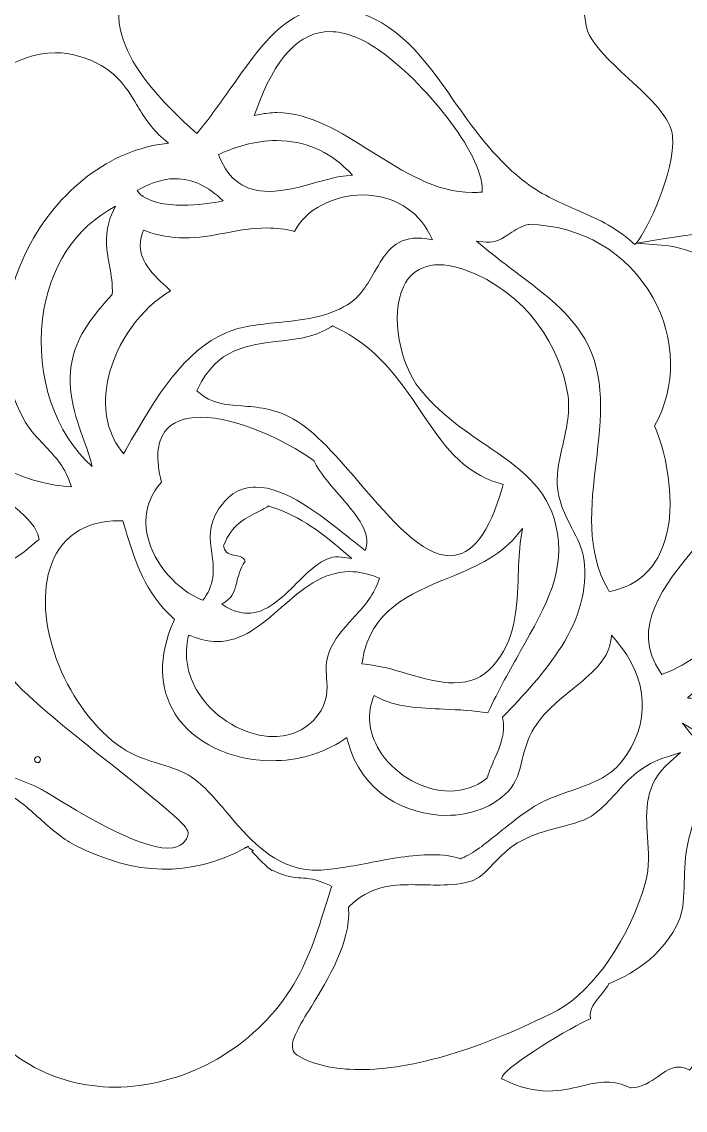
# Model space of a CAD drawing. Header units: millimetres. Extents: x -187 to 113, y -78 to 72.
# Drawn here: x 54.68 to 59.27, y -44.6 to -37.07 of the extents above; entities that cross this region are included whole.
import ezdxf

# ---------------------------------------------------------------- set-up
doc = ezdxf.new("R2010")
doc.units = ezdxf.units.MM
doc.header["$MEASUREMENT"] = 0
doc.layers.add('layer 1', color=7, linetype='Continuous')

msp = doc.modelspace()

# ---------------------------------------------------------------- linework, layer by layer
at = {"layer": 'layer 1', "color": 1, "lineweight": 35}
msp.add_open_spline([(38.43276, 72.15664), (38.43276, 72.15664), (-111.56738, 72.15664), (-111.56738, 72.15664), (-111.56738, 72.15664), (-152.98848, 72.15664), (-186.56732, 38.5779), (-186.56732, -2.84336), (-186.56732, -2.84336), (-186.56732, -44.26448), (-152.98848, -77.84336), (-111.56738, -77.84336), (-111.56738, -77.84336), (-111.56738, -77.84336), (38.43276, -77.84336), (38.43276, -77.84336), (38.43276, -77.84336), (79.85412, -77.84336), (113.43268, -44.26448), (113.43268, -2.84336), (113.43268, -2.84336), (113.43268, 38.5779), (79.85412, 72.15664), (38.43276, 72.15664)], degree=3, knots=[0, 0, 0, 0, 0.1428571, 0.1428571, 0.1428571, 0.1428572, 0.2857143, 0.2857143, 0.2857143, 0.2857143, 0.4285714, 0.4285714, 0.4285714, 0.4285714, 0.5714286, 0.5714286, 0.5714286, 0.5714286, 0.7142857, 0.7142857, 0.7142857, 0.7142857, 1, 1, 1, 1], dxfattribs=at)
msp.add_open_spline([(108.00016, -6.36056), (106.30444, -39.14576), (79.55264, -66.10136), (44.35608, -72.566)], degree=3, dxfattribs=at)
at = {"layer": 'layer 1', "color": 1, "lineweight": 9}
for points, knots in [([(58.91702, -38.61126), (58.91702, -38.61126), (58.90184, -38.59762), (58.90184, -38.59762), (58.90184, -38.59762), (58.77664, -38.48496), (58.647, -38.42862), (58.50972, -38.36894), (58.50972, -38.36894), (58.38742, -38.3158), (58.26094, -38.26082), (58.13852, -38.16278), (58.13852, -38.16278), (57.93556, -38.0001), (57.79548, -37.80068), (57.66006, -37.60784), (57.66006, -37.60784), (57.4647, -37.32964), (57.2802, -37.0669), (56.93792, -36.9861), (56.93792, -36.9861), (56.89464, -36.9759), (56.85216, -36.97068), (56.81164, -36.97058), (56.81164, -36.97058), (56.51654, -36.9699), (56.32386, -37.244), (56.11986, -37.53418), (56.11986, -37.53418), (56.05128, -37.6317), (55.9804, -37.73256), (55.90316, -37.82718), (55.90316, -37.82718), (55.90316, -37.82718), (55.88952, -37.84382), (55.88952, -37.84382), (55.88952, -37.84382), (55.88952, -37.84382), (55.87362, -37.82938), (55.87362, -37.82938), (55.87362, -37.82938), (55.49154, -37.48234), (55.1469, -37.0714), (55.48846, -36.655), (55.48846, -36.655), (55.53796, -36.59466), (55.62024, -36.5684), (55.70742, -36.54058), (55.70742, -36.54058), (55.7976, -36.51174), (55.8909, -36.48198), (55.94408, -36.4122), (55.94408, -36.4122), (55.98066, -36.36412), (55.99828, -36.29564), (56.01526, -36.22944), (56.01526, -36.22944), (56.0343, -36.15512), (56.05402, -36.07832), (56.10096, -36.02324), (56.10096, -36.02324), (56.19934, -35.90746), (56.36484, -35.83862), (56.5436, -35.83904), (56.5436, -35.83904), (56.69948, -35.83938), (56.84326, -35.89092), (56.94928, -35.9842), (56.94928, -35.9842), (57.06702, -35.99106), (57.16838, -35.9681), (57.26612, -35.94594), (57.26612, -35.94594), (57.34918, -35.92708), (57.42768, -35.90924), (57.51288, -35.90944), (57.51288, -35.90944), (57.55964, -35.90954), (57.60398, -35.91512), (57.64842, -35.92648), (57.64842, -35.92648), (58.18528, -36.06328), (58.48144, -36.43508), (58.58044, -37.09656), (58.58044, -37.09656), (58.59708, -37.20712), (58.73792, -37.33744), (58.87418, -37.46348), (58.87418, -37.46348), (59.02596, -37.60388), (59.16932, -37.73648), (59.17814, -37.86258), (59.17814, -37.86258), (59.19556, -38.1107), (58.99762, -38.52128), (58.93062, -38.59606), (58.93062, -38.59606), (58.93062, -38.59606), (58.91702, -38.61126), (58.91702, -38.61126)], [0, 0, 0, 0, 0.0384615, 0.0384615, 0.0384615, 0.0384615, 0.0769231, 0.0769231, 0.0769231, 0.0769231, 0.1153846, 0.1153846, 0.1153846, 0.1153846, 0.1538462, 0.1538462, 0.1538462, 0.1538462, 0.1923077, 0.1923077, 0.1923077, 0.1923077, 0.2307692, 0.2307692, 0.2307692, 0.2307692, 0.2692308, 0.2692308, 0.2692308, 0.2692308, 0.3076923, 0.3076923, 0.3076923, 0.3076923, 0.3461538, 0.3461538, 0.3461538, 0.3461539, 0.3846154, 0.3846154, 0.3846154, 0.3846154, 0.4230769, 0.4230769, 0.4230769, 0.4230769, 0.4615385, 0.4615385, 0.4615385, 0.4615385, 0.5, 0.5, 0.5, 0.5, 0.5384615, 0.5384615, 0.5384615, 0.5384615, 0.5769231, 0.5769231, 0.5769231, 0.5769231, 0.6153846, 0.6153846, 0.6153846, 0.6153846, 0.6538462, 0.6538462, 0.6538462, 0.6538462, 0.6923077, 0.6923077, 0.6923077, 0.6923077, 0.7307692, 0.7307692, 0.7307692, 0.7307692, 0.7692308, 0.7692308, 0.7692308, 0.7692308, 0.8076923, 0.8076923, 0.8076923, 0.8076923, 0.8461538, 0.8461538, 0.8461538, 0.8461539, 0.8846154, 0.8846154, 0.8846154, 0.8846154, 0.9230769, 0.9230769, 0.9230769, 0.9230769, 1, 1, 1, 1]), ([(56.81258, -37.13858), (56.91156, -37.13882), (57.02128, -37.17972), (57.13872, -37.26012), (57.13872, -37.26012), (57.45798, -37.47862), (57.8624, -37.9784), (57.86182, -38.22856), (57.86182, -38.22856), (57.86182, -38.22856), (57.86178, -38.24774), (57.86178, -38.24774), (57.86178, -38.24774), (57.86178, -38.24774), (57.84286, -38.24918), (57.84286, -38.24918), (57.84286, -38.24918), (57.82574, -38.25054), (57.80862, -38.2512), (57.79168, -38.25116), (57.79168, -38.25116), (57.54392, -38.25056), (57.31808, -38.10774), (57.09964, -37.96966), (57.09964, -37.96966), (56.87978, -37.83064), (56.67208, -37.69936), (56.44348, -37.69882), (56.44348, -37.69882), (56.40284, -37.69872), (56.36208, -37.70296), (56.32238, -37.7114), (56.32238, -37.7114), (56.32238, -37.7114), (56.28636, -37.71902), (56.28636, -37.71902), (56.28636, -37.71902), (56.28636, -37.71902), (56.29888, -37.68402), (56.29888, -37.68402), (56.29888, -37.68402), (56.43048, -37.31648), (56.59854, -37.1381), (56.81258, -37.13858)], [0, 0, 0, 0, 0.0833333, 0.0833333, 0.0833333, 0.0833333, 0.1666667, 0.1666667, 0.1666667, 0.1666667, 0.25, 0.25, 0.25, 0.25, 0.3333333, 0.3333333, 0.3333333, 0.3333333, 0.4166667, 0.4166667, 0.4166667, 0.4166667, 0.5, 0.5, 0.5, 0.5, 0.5833333, 0.5833333, 0.5833333, 0.5833333, 0.6666667, 0.6666667, 0.6666667, 0.6666667, 0.75, 0.75, 0.75, 0.75, 0.8333333, 0.8333333, 0.8333333, 0.8333333, 1, 1, 1, 1]), ([(54.12828, -39.64906), (54.00026, -39.25802), (54.13736, -38.81174), (54.48626, -38.47898), (54.48626, -38.47898), (54.26572, -38.30586), (54.185, -38.04732), (54.27036, -37.7825), (54.27036, -37.7825), (54.36496, -37.48878), (54.62812, -37.28414), (54.91024, -37.2848), (54.91024, -37.2848), (55.01832, -37.28502), (55.12526, -37.31478), (55.22812, -37.37316), (55.22812, -37.37316), (55.35352, -37.44434), (55.4115, -37.5401), (55.47286, -37.64152), (55.47286, -37.64152), (55.52116, -37.72136), (55.57112, -37.80392), (55.65862, -37.88002), (55.65862, -37.88002), (55.65862, -37.88002), (55.69298, -37.9099), (55.69298, -37.9099), (55.69298, -37.9099), (55.69298, -37.9099), (55.64812, -37.9163), (55.64812, -37.9163), (55.64812, -37.9163), (55.26116, -37.97162), (54.89826, -38.26476), (54.70104, -38.68136), (54.70104, -38.68136), (54.51192, -39.0808), (54.5139, -39.5143), (54.70628, -39.841), (54.70628, -39.841), (54.74178, -39.90144), (54.78628, -39.94762), (54.83344, -39.99644), (54.83344, -39.99644), (54.90118, -40.06664), (54.97122, -40.13928), (55.012, -40.25664), (55.012, -40.25664), (55.012, -40.25664), (55.02268, -40.2874), (55.02268, -40.2874), (55.02268, -40.2874), (55.02268, -40.2874), (54.99058, -40.28414), (54.99058, -40.28414), (54.99058, -40.28414), (54.56042, -40.24044), (54.2461, -40.00898), (54.12828, -39.64906)], [0, 0, 0, 0, 0.0625, 0.0625, 0.0625, 0.0625, 0.125, 0.125, 0.125, 0.125, 0.1875, 0.1875, 0.1875, 0.1875, 0.25, 0.25, 0.25, 0.25, 0.3125, 0.3125, 0.3125, 0.3125, 0.375, 0.375, 0.375, 0.375, 0.4375, 0.4375, 0.4375, 0.4375, 0.5, 0.5, 0.5, 0.5, 0.5625, 0.5625, 0.5625, 0.5625, 0.625, 0.625, 0.625, 0.625, 0.6875, 0.6875, 0.6875, 0.6875, 0.75, 0.75, 0.75, 0.75, 0.8125, 0.8125, 0.8125, 0.8125, 0.875, 0.875, 0.875, 0.875, 1, 1, 1, 1]), ([(56.44296, -37.89206), (56.63236, -37.8925), (56.79776, -37.96238), (56.93452, -38.0998), (56.93452, -38.0998), (56.93452, -38.0998), (56.9665, -38.13188), (56.9665, -38.13188), (56.9665, -38.13188), (56.9665, -38.13188), (56.92158, -38.13518), (56.92158, -38.13518), (56.92158, -38.13518), (56.86604, -38.1393), (56.79512, -38.15926), (56.72002, -38.18046), (56.72002, -38.18046), (56.61546, -38.20992), (56.4969, -38.24332), (56.3872, -38.24308), (56.3872, -38.24308), (56.2217, -38.24268), (56.11048, -38.16562), (56.04718, -38.00756), (56.04718, -38.00756), (56.04718, -38.00756), (56.03978, -37.9891), (56.03978, -37.9891), (56.03978, -37.9891), (56.03978, -37.9891), (56.0577, -37.98084), (56.0577, -37.98084), (56.0577, -37.98084), (56.14646, -37.94016), (56.28534, -37.8917), (56.44296, -37.89206)], [0, 0, 0, 0, 0.1, 0.1, 0.1, 0.1, 0.2, 0.2, 0.2, 0.2, 0.3, 0.3, 0.3, 0.3, 0.4, 0.4, 0.4, 0.4, 0.5, 0.5, 0.5, 0.5, 0.6, 0.6, 0.6, 0.6, 0.7, 0.7, 0.7, 0.7, 0.8, 0.8, 0.8, 0.8, 1, 1, 1, 1]), ([(55.79186, -38.33938), (55.8952, -38.33962), (55.99822, -38.32478), (56.07128, -38.30844), (56.07128, -38.30844), (55.96664, -38.2074), (55.85608, -38.15606), (55.7422, -38.15578), (55.7422, -38.15578), (55.63534, -38.15554), (55.54186, -38.19978), (55.47628, -38.23792), (55.47628, -38.23792), (55.53702, -38.32078), (55.67946, -38.33912), (55.79186, -38.33938)], [0, 0, 0, 0, 0.2, 0.2, 0.2, 0.2, 0.4, 0.4, 0.4, 0.4, 0.6, 0.6, 0.6, 0.6, 1, 1, 1, 1]), ([(55.38356, -40.0577), (55.38356, -40.0577), (55.36474, -40.0334), (55.36474, -40.0334), (55.36474, -40.0334), (55.26576, -39.90538), (55.23476, -39.72902), (55.2774, -39.5368), (55.2774, -39.5368), (55.33286, -39.28646), (55.50414, -39.04732), (55.7081, -38.9319), (55.7081, -38.9319), (55.69842, -38.92268), (55.68858, -38.91344), (55.6788, -38.90424), (55.6788, -38.90424), (55.56978, -38.80198), (55.45706, -38.69632), (55.51414, -38.53068), (55.51414, -38.53068), (55.51414, -38.53068), (55.52102, -38.51074), (55.52102, -38.51074), (55.52102, -38.51074), (55.52102, -38.51074), (55.5406, -38.51802), (55.5406, -38.51802), (55.5406, -38.51802), (55.62604, -38.54976), (55.71148, -38.5653), (55.802, -38.5655), (55.802, -38.5655), (55.8996, -38.56572), (55.99342, -38.5482), (56.0842, -38.53118), (56.0842, -38.53118), (56.1768, -38.51384), (56.27256, -38.49592), (56.37406, -38.49616), (56.37406, -38.49616), (56.43984, -38.4963), (56.5022, -38.504), (56.56422, -38.5196), (56.56422, -38.5196), (56.64148, -38.37036), (56.83306, -38.2678), (57.03752, -38.26826), (57.03752, -38.26826), (57.24404, -38.26874), (57.41248, -38.36846), (57.49966, -38.54192), (57.49966, -38.54192), (57.49966, -38.54192), (57.51768, -38.57778), (57.51768, -38.57778), (57.51768, -38.57778), (57.51768, -38.57778), (57.47836, -38.5718), (57.47836, -38.5718), (57.47836, -38.5718), (57.4562, -38.56844), (57.43484, -38.56672), (57.41502, -38.56668), (57.41502, -38.56668), (57.25246, -38.56628), (57.18726, -38.67968), (57.11828, -38.7998), (57.11828, -38.7998), (57.06928, -38.88502), (57.01864, -38.97318), (56.93114, -39.02692), (56.93114, -39.02692), (56.78576, -39.11616), (56.61402, -39.13356), (56.44786, -39.15042), (56.44786, -39.15042), (56.31862, -39.16348), (56.19652, -39.17586), (56.09304, -39.22056), (56.09304, -39.22056), (55.80332, -39.3457), (55.61492, -39.64834), (55.3987, -40.03092), (55.3987, -40.03092), (55.3987, -40.03092), (55.38356, -40.0577), (55.38356, -40.0577)], [0, 0, 0, 0, 0.0434783, 0.0434783, 0.0434783, 0.0434783, 0.0869565, 0.0869565, 0.0869565, 0.0869565, 0.1304348, 0.1304348, 0.1304348, 0.1304348, 0.173913, 0.173913, 0.173913, 0.1739131, 0.2173913, 0.2173913, 0.2173913, 0.2173913, 0.2608696, 0.2608696, 0.2608696, 0.2608696, 0.3043478, 0.3043478, 0.3043478, 0.3043478, 0.3478261, 0.3478261, 0.3478261, 0.3478261, 0.3913043, 0.3913043, 0.3913043, 0.3913044, 0.4347826, 0.4347826, 0.4347826, 0.4347826, 0.4782609, 0.4782609, 0.4782609, 0.4782609, 0.5217391, 0.5217391, 0.5217391, 0.5217391, 0.5652174, 0.5652174, 0.5652174, 0.5652174, 0.6086957, 0.6086957, 0.6086957, 0.6086957, 0.6521739, 0.6521739, 0.6521739, 0.6521739, 0.6956522, 0.6956522, 0.6956522, 0.6956522, 0.7391304, 0.7391304, 0.7391304, 0.7391304, 0.7826087, 0.7826087, 0.7826087, 0.7826087, 0.826087, 0.826087, 0.826087, 0.826087, 0.8695652, 0.8695652, 0.8695652, 0.8695652, 0.9130435, 0.9130435, 0.9130435, 0.9130435, 1, 1, 1, 1]), ([(54.8229, -39.12564), (54.86632, -38.77134), (55.04886, -38.49108), (55.32774, -38.34628), (55.32774, -38.34628), (55.23976, -38.5087), (55.26304, -38.63428), (55.28566, -38.75614), (55.28566, -38.75614), (55.29812, -38.82344), (55.30992, -38.88714), (55.30414, -38.95732), (55.30414, -38.95732), (55.18674, -39.08664), (55.0862, -39.20704), (55.04004, -39.36264), (55.04004, -39.36264), (54.97374, -39.5863), (55.05004, -39.7998), (55.1114, -39.97136), (55.1114, -39.97136), (55.13464, -40.03638), (55.15556, -40.09484), (55.16644, -40.14618), (55.16644, -40.14618), (54.91164, -39.92348), (54.77448, -39.5212), (54.8229, -39.12564)], [0, 0, 0, 0, 0.25, 0.25, 0.25, 0.25, 0.375, 0.375, 0.375, 0.375, 0.5, 0.5, 0.5, 0.5, 0.625, 0.625, 0.625, 0.625, 0.75, 0.75, 0.75, 0.75, 0.875, 0.875, 0.875, 0.875, 1, 1, 1, 1]), ([(53.3913, -39.91872), (53.38986, -39.91632), (53.38896, -39.91356), (53.38846, -39.91042), (53.38846, -39.91042), (53.38648, -39.89722), (53.39448, -39.88876), (53.40696, -39.88228), (53.40696, -39.88228), (53.19252, -39.58872), (53.15736, -39.24062), (53.31134, -38.92314), (53.31134, -38.92314), (53.46906, -38.59784), (53.7908, -38.38816), (54.131, -38.38896), (54.131, -38.38896), (54.21164, -38.38914), (54.29262, -38.40112), (54.3717, -38.4245), (54.3717, -38.4245), (54.3717, -38.4245), (54.41948, -38.43866), (54.41948, -38.43866), (54.41948, -38.43866), (54.41948, -38.43866), (54.37568, -38.46264), (54.37568, -38.46264), (54.37568, -38.46264), (53.9169, -38.71404), (53.74872, -39.18786), (53.78554, -39.54592), (53.78554, -39.54592), (53.82114, -39.89242), (54.02804, -40.14728), (54.35662, -40.24652), (54.35662, -40.24652), (54.52902, -40.33502), (54.77958, -40.51516), (54.79684, -40.63846), (54.79684, -40.63846), (54.79684, -40.63846), (54.79864, -40.65174), (54.79864, -40.65174), (54.79864, -40.65174), (54.79864, -40.65174), (54.78746, -40.65888), (54.78746, -40.65888), (54.78746, -40.65888), (54.78114, -40.66294), (54.77024, -40.67248), (54.75756, -40.68356), (54.75756, -40.68356), (54.684, -40.748), (54.53084, -40.88216), (54.26696, -40.88156), (54.26696, -40.88156), (54.20174, -40.8814), (54.13324, -40.87272), (54.0655, -40.85616), (54.0655, -40.85616), (54.01158, -40.84878), (53.9593, -40.84502), (53.91024, -40.84492), (53.91024, -40.84492), (53.64636, -40.84428), (53.46314, -40.94706), (53.39426, -41.13426), (53.39426, -41.13426), (53.30202, -41.38486), (53.44186, -41.72884), (53.74216, -41.99014), (53.74216, -41.99014), (53.74216, -41.99014), (53.80116, -42.04148), (53.80116, -42.04148), (53.80116, -42.04148), (53.80116, -42.04148), (53.72476, -42.0262), (53.72476, -42.0262), (53.72476, -42.0262), (53.66376, -42.01398), (53.6046, -41.9933), (53.54742, -41.9666), (53.54742, -41.9666), (53.54742, -41.9666), (53.55298, -41.97928), (53.55298, -41.97928), (53.55298, -41.97928), (53.65438, -42.21176), (53.88926, -42.24788), (54.13802, -42.28606), (54.13802, -42.28606), (54.27934, -42.30778), (54.4255, -42.33024), (54.5502, -42.39078), (54.5502, -42.39078), (54.64456, -42.4367), (54.7255, -42.50988), (54.80376, -42.58066), (54.80376, -42.58066), (54.87832, -42.64812), (54.9555, -42.7179), (55.0428, -42.76198), (55.0428, -42.76198), (55.47242, -42.97912), (55.83794, -42.9868), (56.22142, -42.7857), (56.22142, -42.7857), (56.22142, -42.7857), (56.22522, -42.77946), (56.22522, -42.77946), (56.22522, -42.77946), (56.22522, -42.77946), (56.23226, -42.77948), (56.23226, -42.77948), (56.23226, -42.77948), (56.23226, -42.77948), (56.24492, -42.77174), (56.24492, -42.77174), (56.24492, -42.77174), (56.24492, -42.77174), (56.25156, -42.78494), (56.25156, -42.78494), (56.25156, -42.78494), (56.25156, -42.78494), (56.2793, -42.80184), (56.2793, -42.80184), (56.2793, -42.80184), (56.2793, -42.80184), (56.26872, -42.80744), (56.26872, -42.80744), (56.26872, -42.80744), (56.30228, -42.8445), (56.38146, -42.92418), (56.4084, -42.94032), (56.4084, -42.94032), (56.4084, -42.94032), (56.4116, -42.93628), (56.4116, -42.93628), (56.4116, -42.93628), (56.4116, -42.93628), (56.42622, -42.9434), (56.42622, -42.9434), (56.42622, -42.9434), (56.5133, -42.98572), (56.5595, -42.9882), (56.6084, -42.99082), (56.6084, -42.99082), (56.65908, -42.99346), (56.71158, -42.99624), (56.80596, -43.04206), (56.80596, -43.04206), (56.80596, -43.04206), (56.82218, -43.04992), (56.82218, -43.04992), (56.82218, -43.04992), (56.82218, -43.04992), (56.81656, -43.0672), (56.81656, -43.0672), (56.81656, -43.0672), (56.8034, -43.10768), (56.79106, -43.14672), (56.77906, -43.18446), (56.77906, -43.18446), (56.70532, -43.4167), (56.64716, -43.60014), (56.51252, -43.79908), (56.51252, -43.79908), (56.24892, -44.18794), (55.78116, -44.43854), (55.3208, -44.4375), (55.3208, -44.4375), (55.11016, -44.43702), (54.91284, -44.38476), (54.73418, -44.28224), (54.73418, -44.28224), (54.49962, -44.14774), (54.39806, -43.95682), (54.30846, -43.78838), (54.30846, -43.78838), (54.24448, -43.66804), (54.18406, -43.55444), (54.08338, -43.46934), (54.08338, -43.46934), (54.05092, -43.44188), (53.99736, -43.42976), (53.94558, -43.41808), (53.94558, -43.41808), (53.90086, -43.40798), (53.85864, -43.39842), (53.82756, -43.37912), (53.82756, -43.37912), (53.3417, -43.0759), (53.28758, -42.42868), (53.51596, -41.9782), (53.51596, -41.9782), (53.51596, -41.9782), (53.52678, -41.95686), (53.52678, -41.95686), (53.52678, -41.95686), (53.21918, -41.80304), (52.98034, -41.45154), (52.91814, -41.03318), (52.91814, -41.03318), (52.84738, -40.55746), (53.0237, -40.14542), (53.3913, -39.91872)], [0, 0, 0, 0, 0.0188679, 0.0188679, 0.0188679, 0.0188679, 0.0377358, 0.0377358, 0.0377358, 0.0377359, 0.0566038, 0.0566038, 0.0566038, 0.0566038, 0.0754717, 0.0754717, 0.0754717, 0.0754717, 0.0943396, 0.0943396, 0.0943396, 0.0943396, 0.1132075, 0.1132075, 0.1132075, 0.1132076, 0.1320755, 0.1320755, 0.1320755, 0.1320755, 0.1509434, 0.1509434, 0.1509434, 0.1509434, 0.1698113, 0.1698113, 0.1698113, 0.1698113, 0.1886792, 0.1886792, 0.1886792, 0.1886793, 0.2075472, 0.2075472, 0.2075472, 0.2075472, 0.2264151, 0.2264151, 0.2264151, 0.2264151, 0.245283, 0.245283, 0.245283, 0.245283, 0.2641509, 0.2641509, 0.2641509, 0.264151, 0.2830189, 0.2830189, 0.2830189, 0.2830189, 0.3018868, 0.3018868, 0.3018868, 0.3018868, 0.3207547, 0.3207547, 0.3207547, 0.3207547, 0.3396226, 0.3396226, 0.3396226, 0.3396227, 0.3584906, 0.3584906, 0.3584906, 0.3584906, 0.3773585, 0.3773585, 0.3773585, 0.3773585, 0.3962264, 0.3962264, 0.3962264, 0.3962264, 0.4150943, 0.4150943, 0.4150943, 0.4150943, 0.4339623, 0.4339623, 0.4339623, 0.4339623, 0.4528302, 0.4528302, 0.4528302, 0.4528302, 0.4716981, 0.4716981, 0.4716981, 0.4716981, 0.490566, 0.490566, 0.490566, 0.490566, 0.509434, 0.509434, 0.509434, 0.509434, 0.5283019, 0.5283019, 0.5283019, 0.5283019, 0.5471698, 0.5471698, 0.5471698, 0.5471698, 0.5660377, 0.5660377, 0.5660377, 0.5660377, 0.5849057, 0.5849057, 0.5849057, 0.5849057, 0.6037736, 0.6037736, 0.6037736, 0.6037736, 0.6226415, 0.6226415, 0.6226415, 0.6226415, 0.6415094, 0.6415094, 0.6415094, 0.6415094, 0.6603774, 0.6603774, 0.6603774, 0.6603774, 0.6792453, 0.6792453, 0.6792453, 0.6792453, 0.6981132, 0.6981132, 0.6981132, 0.6981132, 0.7169811, 0.7169811, 0.7169811, 0.7169811, 0.7358491, 0.7358491, 0.7358491, 0.7358491, 0.754717, 0.754717, 0.754717, 0.754717, 0.7735849, 0.7735849, 0.7735849, 0.7735849, 0.7924528, 0.7924528, 0.7924528, 0.7924528, 0.8113208, 0.8113208, 0.8113208, 0.8113208, 0.8301887, 0.8301887, 0.8301887, 0.8301887, 0.8490566, 0.8490566, 0.8490566, 0.8490566, 0.8679245, 0.8679245, 0.8679245, 0.8679245, 0.8867925, 0.8867925, 0.8867925, 0.8867925, 0.9056604, 0.9056604, 0.9056604, 0.9056604, 0.9245283, 0.9245283, 0.9245283, 0.9245283, 0.9433962, 0.9433962, 0.9433962, 0.9433962, 0.9622642, 0.9622642, 0.9622642, 0.9622642, 1, 1, 1, 1]), ([(58.75472, -41.00696), (58.75472, -41.00696), (58.74034, -41.01004), (58.74034, -41.01004), (58.74034, -41.01004), (58.74034, -41.01004), (58.73282, -40.99724), (58.73282, -40.99724), (58.73282, -40.99724), (58.57698, -40.73104), (58.61372, -40.41796), (58.6492, -40.1152), (58.6492, -40.1152), (58.6838, -39.81974), (58.71962, -39.5142), (58.57032, -39.26248), (58.57032, -39.26248), (58.46148, -39.07876), (58.30476, -38.96054), (58.10636, -38.81082), (58.10636, -38.81082), (58.03314, -38.75554), (57.9574, -38.69844), (57.87552, -38.63172), (57.87552, -38.63172), (57.87552, -38.63172), (57.82252, -38.58864), (57.82252, -38.58864), (57.82252, -38.58864), (57.82252, -38.58864), (57.8902, -38.59494), (57.8902, -38.59494), (57.8902, -38.59494), (57.9517, -38.60054), (58.00012, -38.56898), (58.0523, -38.53526), (58.0523, -38.53526), (58.09152, -38.50992), (58.1321, -38.48374), (58.17928, -38.47316), (58.17928, -38.47316), (58.17928, -38.47316), (58.1816, -38.47264), (58.1816, -38.47264), (58.1816, -38.47264), (58.1816, -38.47264), (58.18396, -38.47266), (58.18396, -38.47266), (58.18396, -38.47266), (58.54606, -38.47708), (58.86638, -38.6656), (59.04078, -38.97694), (59.04078, -38.97694), (59.20064, -39.26228), (59.2051, -39.5932), (59.0533, -39.86438), (59.0533, -39.86438), (59.1412, -40.0665), (59.22584, -40.47676), (59.08832, -40.75252), (59.08832, -40.75252), (59.0206, -40.88836), (58.90834, -40.97398), (58.75472, -41.00696)], [0, 0, 0, 0, 0.0588235, 0.0588235, 0.0588235, 0.0588235, 0.1176471, 0.1176471, 0.1176471, 0.1176471, 0.1764706, 0.1764706, 0.1764706, 0.1764706, 0.2352941, 0.2352941, 0.2352941, 0.2352941, 0.2941176, 0.2941176, 0.2941176, 0.2941177, 0.3529412, 0.3529412, 0.3529412, 0.3529412, 0.4117647, 0.4117647, 0.4117647, 0.4117647, 0.4705882, 0.4705882, 0.4705882, 0.4705882, 0.5294118, 0.5294118, 0.5294118, 0.5294118, 0.5882353, 0.5882353, 0.5882353, 0.5882353, 0.6470588, 0.6470588, 0.6470588, 0.6470588, 0.7058824, 0.7058824, 0.7058824, 0.7058824, 0.7647059, 0.7647059, 0.7647059, 0.7647059, 0.8235294, 0.8235294, 0.8235294, 0.8235294, 0.8823529, 0.8823529, 0.8823529, 0.882353, 1, 1, 1, 1]), ([(59.86714, -41.78788), (59.70498, -41.78752), (59.5343, -41.7729), (59.32798, -41.75112), (59.32798, -41.75112), (59.32798, -41.75112), (59.28182, -41.74626), (59.28182, -41.74626), (59.28182, -41.74626), (59.28182, -41.74626), (59.31648, -41.715), (59.31648, -41.715), (59.31648, -41.715), (59.41032, -41.63044), (59.51364, -41.56252), (59.61358, -41.49686), (59.61358, -41.49686), (59.77038, -41.39382), (59.9185, -41.29646), (60.03506, -41.13942), (60.03506, -41.13942), (60.30146, -40.78032), (60.2958, -40.04642), (60.02196, -39.43232), (60.02196, -39.43232), (59.80348, -38.94234), (59.46666, -38.64428), (59.09794, -38.61456), (59.09794, -38.61456), (59.09794, -38.61456), (58.92984, -38.601), (58.92984, -38.601), (58.92984, -38.601), (58.92984, -38.601), (59.09626, -38.57342), (59.09626, -38.57342), (59.09626, -38.57342), (59.51872, -38.50338), (59.8223, -38.50338), (59.96536, -38.5755), (59.96536, -38.5755), (60.1228, -38.57882), (60.36314, -38.7355), (60.55664, -38.86158), (60.55664, -38.86158), (60.65676, -38.92684), (60.7432, -38.9832), (60.7964, -39.00438), (60.7964, -39.00438), (61.0883, -39.12094), (61.10684, -39.34018), (61.12326, -39.5336), (61.12326, -39.5336), (61.12984, -39.61112), (61.13602, -39.68434), (61.1581, -39.74924), (61.1581, -39.74924), (61.19108, -39.84658), (61.26638, -39.91894), (61.3392, -39.9889), (61.3392, -39.9889), (61.4238, -40.07026), (61.50374, -40.14704), (61.51856, -40.25824), (61.51856, -40.25824), (61.54634, -40.46758), (61.41006, -40.602), (61.26568, -40.74436), (61.26568, -40.74436), (61.20674, -40.80242), (61.14584, -40.8625), (61.09166, -40.93096), (61.09166, -40.93096), (61.01732, -41.02508), (60.96696, -41.13254), (60.92256, -41.22736), (60.92256, -41.22736), (60.88938, -41.29818), (60.86078, -41.35936), (60.82854, -41.40026), (60.82854, -41.40026), (60.61576, -41.66936), (60.31932, -41.78894), (59.86714, -41.78788)], [0, 0, 0, 0, 0.0454545, 0.0454545, 0.0454545, 0.0454546, 0.0909091, 0.0909091, 0.0909091, 0.0909091, 0.1363636, 0.1363636, 0.1363636, 0.1363636, 0.1818182, 0.1818182, 0.1818182, 0.1818182, 0.2272727, 0.2272727, 0.2272727, 0.2272727, 0.2727273, 0.2727273, 0.2727273, 0.2727273, 0.3181818, 0.3181818, 0.3181818, 0.3181818, 0.3636364, 0.3636364, 0.3636364, 0.3636364, 0.4090909, 0.4090909, 0.4090909, 0.4090909, 0.4545455, 0.4545455, 0.4545455, 0.4545455, 0.5, 0.5, 0.5, 0.5, 0.5454545, 0.5454545, 0.5454545, 0.5454546, 0.5909091, 0.5909091, 0.5909091, 0.5909091, 0.6363636, 0.6363636, 0.6363636, 0.6363636, 0.6818182, 0.6818182, 0.6818182, 0.6818182, 0.7272727, 0.7272727, 0.7272727, 0.7272727, 0.7727273, 0.7727273, 0.7727273, 0.7727273, 0.8181818, 0.8181818, 0.8181818, 0.8181818, 0.8636364, 0.8636364, 0.8636364, 0.8636364, 0.9090909, 0.9090909, 0.9090909, 0.9090909, 1, 1, 1, 1]), ([(57.94766, -42.16724), (57.93, -42.20716), (57.91172, -42.24846), (57.89792, -42.29374), (57.89792, -42.29374), (57.89792, -42.29374), (57.89604, -42.2999), (57.89604, -42.2999), (57.89604, -42.2999), (57.89604, -42.2999), (57.89102, -42.30392), (57.89102, -42.30392), (57.89102, -42.30392), (57.81994, -42.36082), (57.73214, -42.39082), (57.63714, -42.3906), (57.63714, -42.3906), (57.46188, -42.39018), (57.27282, -42.28624), (57.16664, -42.13196), (57.16664, -42.13196), (57.083, -42.01036), (57.06176, -41.8751), (57.10682, -41.75114), (57.10682, -41.75114), (57.10682, -41.75114), (57.1149, -41.72874), (57.1149, -41.72874), (57.1149, -41.72874), (57.1149, -41.72874), (57.13574, -41.74006), (57.13574, -41.74006), (57.13574, -41.74006), (57.26422, -41.80994), (57.42744, -41.81678), (57.60024, -41.82406), (57.60024, -41.82406), (57.70022, -41.82824), (57.80344, -41.8326), (57.9006, -41.85024), (57.9006, -41.85024), (57.97588, -41.69032), (58.05518, -41.54956), (58.12538, -41.42496), (58.12538, -41.42496), (58.3099, -41.09742), (58.44324, -40.86078), (58.37186, -40.55318), (58.37186, -40.55318), (58.31024, -40.28718), (58.1139, -40.15268), (57.8865, -39.997), (57.8865, -39.997), (57.72794, -39.88836), (57.5639, -39.77604), (57.42772, -39.60612), (57.42772, -39.60612), (57.29886, -39.44562), (57.22252, -39.10344), (57.31722, -38.90284), (57.31722, -38.90284), (57.38602, -38.75706), (57.53392, -38.7136), (57.73554, -38.78392), (57.73554, -38.78392), (58.18474, -38.9404), (58.40226, -39.34108), (58.45202, -39.63668), (58.45202, -39.63668), (58.47252, -39.75894), (58.44514, -39.88032), (58.41862, -39.99774), (58.41862, -39.99774), (58.39746, -40.09154), (58.37748, -40.18014), (58.38076, -40.26738), (58.38076, -40.26738), (58.38544, -40.38436), (58.4347, -40.4799), (58.48236, -40.57222), (58.48236, -40.57222), (58.51962, -40.64442), (58.55476, -40.71258), (58.56474, -40.78488), (58.56474, -40.78488), (58.62608, -41.22436), (58.2826, -41.58716), (58.00242, -41.87942), (58.00242, -41.87942), (58.02564, -41.99076), (57.98774, -42.07658), (57.94766, -42.16724)], [0, 0, 0, 0, 0.0416667, 0.0416667, 0.0416667, 0.0416667, 0.0833333, 0.0833333, 0.0833333, 0.0833333, 0.125, 0.125, 0.125, 0.125, 0.1666667, 0.1666667, 0.1666667, 0.1666667, 0.2083333, 0.2083333, 0.2083333, 0.2083333, 0.25, 0.25, 0.25, 0.25, 0.2916667, 0.2916667, 0.2916667, 0.2916667, 0.3333333, 0.3333333, 0.3333333, 0.3333333, 0.375, 0.375, 0.375, 0.375, 0.4166667, 0.4166667, 0.4166667, 0.4166667, 0.4583333, 0.4583333, 0.4583333, 0.4583333, 0.5, 0.5, 0.5, 0.5, 0.5416667, 0.5416667, 0.5416667, 0.5416667, 0.5833333, 0.5833333, 0.5833333, 0.5833333, 0.625, 0.625, 0.625, 0.625, 0.6666667, 0.6666667, 0.6666667, 0.6666667, 0.7083333, 0.7083333, 0.7083333, 0.7083333, 0.75, 0.75, 0.75, 0.75, 0.7916667, 0.7916667, 0.7916667, 0.7916667, 0.8333333, 0.8333333, 0.8333333, 0.8333333, 0.875, 0.875, 0.875, 0.875, 0.9166667, 0.9166667, 0.9166667, 0.9166667, 1, 1, 1, 1]), ([(59.89074, -40.71046), (59.77874, -41.08352), (59.45392, -41.44836), (59.11842, -41.57798), (59.11842, -41.57798), (59.11842, -41.57798), (59.10346, -41.58374), (59.10346, -41.58374), (59.10346, -41.58374), (59.10346, -41.58374), (59.09432, -41.57044), (59.09432, -41.57044), (59.09432, -41.57044), (58.8791, -41.25914), (59.12248, -40.96378), (59.33722, -40.70324), (59.33722, -40.70324), (59.41432, -40.6097), (59.48708, -40.52136), (59.5357, -40.43706), (59.5357, -40.43706), (59.77006, -40.03026), (59.7277, -39.5833), (59.4061, -39.07068), (59.4061, -39.07068), (59.4061, -39.07068), (59.35448, -38.9884), (59.35448, -38.9884), (59.35448, -38.9884), (59.35448, -38.9884), (59.43476, -39.04226), (59.43476, -39.04226), (59.43476, -39.04226), (59.76164, -39.26178), (60.06152, -39.5507), (59.81432, -40.03026), (59.81432, -40.03026), (59.9414, -40.21884), (59.96788, -40.4537), (59.89074, -40.71046)], [0, 0, 0, 0, 0.0909091, 0.0909091, 0.0909091, 0.0909091, 0.1818182, 0.1818182, 0.1818182, 0.1818182, 0.2727273, 0.2727273, 0.2727273, 0.2727273, 0.3636364, 0.3636364, 0.3636364, 0.3636364, 0.4545455, 0.4545455, 0.4545455, 0.4545455, 0.5454545, 0.5454545, 0.5454545, 0.5454546, 0.6363636, 0.6363636, 0.6363636, 0.6363636, 0.7272727, 0.7272727, 0.7272727, 0.7272727, 0.8181818, 0.8181818, 0.8181818, 0.8181818, 1, 1, 1, 1]), ([(57.98754, -40.26406), (57.98754, -40.26406), (58.00744, -40.2697), (58.00744, -40.2697), (58.00744, -40.2697), (58.00744, -40.2697), (58.00174, -40.28978), (58.00174, -40.28978), (58.00174, -40.28978), (57.91116, -40.60822), (57.79234, -40.76286), (57.6384, -40.76256), (57.6384, -40.76256), (57.4454, -40.7621), (57.23828, -40.5208), (57.01906, -40.26532), (57.01906, -40.26532), (56.86402, -40.08458), (56.70368, -39.89776), (56.5581, -39.81762), (56.5581, -39.81762), (56.42364, -39.74354), (56.30462, -39.73478), (56.19956, -39.72704), (56.19956, -39.72704), (56.087, -39.71874), (55.98982, -39.71164), (55.90202, -39.6319), (55.90202, -39.6319), (55.90202, -39.6319), (55.8907, -39.62162), (55.8907, -39.62162), (55.8907, -39.62162), (55.8907, -39.62162), (55.89716, -39.60768), (55.89716, -39.60768), (55.89716, -39.60768), (56.02598, -39.3301), (56.245, -39.30442), (56.45682, -39.27956), (56.45682, -39.27956), (56.58804, -39.26414), (56.71198, -39.2496), (56.81746, -39.17932), (56.81746, -39.17932), (56.81746, -39.17932), (56.82692, -39.173), (56.82692, -39.173), (56.82692, -39.173), (56.82692, -39.173), (56.83724, -39.17778), (56.83724, -39.17778), (56.83724, -39.17778), (57.1358, -39.31586), (57.28962, -39.5446), (57.43834, -39.7658), (57.43834, -39.7658), (57.58476, -39.98364), (57.72308, -40.18936), (57.98754, -40.26406)], [0, 0, 0, 0, 0.0625, 0.0625, 0.0625, 0.0625, 0.125, 0.125, 0.125, 0.125, 0.1875, 0.1875, 0.1875, 0.1875, 0.25, 0.25, 0.25, 0.25, 0.3125, 0.3125, 0.3125, 0.3125, 0.375, 0.375, 0.375, 0.375, 0.4375, 0.4375, 0.4375, 0.4375, 0.5, 0.5, 0.5, 0.5, 0.5625, 0.5625, 0.5625, 0.5625, 0.625, 0.625, 0.625, 0.625, 0.6875, 0.6875, 0.6875, 0.6875, 0.75, 0.75, 0.75, 0.75, 0.8125, 0.8125, 0.8125, 0.8125, 0.875, 0.875, 0.875, 0.875, 1, 1, 1, 1]), ([(55.54704, -40.61844), (55.51854, -40.48174), (55.55274, -40.35578), (55.64586, -40.25346), (55.64586, -40.25346), (55.60422, -40.09832), (55.61208, -39.98096), (55.66934, -39.90448), (55.66934, -39.90448), (55.71872, -39.8385), (55.80216, -39.80522), (55.9173, -39.80548), (55.9173, -39.80548), (56.16468, -39.80604), (56.4927, -39.95966), (56.6928, -40.10208), (56.6928, -40.10208), (56.6928, -40.10208), (56.69712, -40.10516), (56.69712, -40.10516), (56.69712, -40.10516), (56.69712, -40.10516), (56.69944, -40.10998), (56.69944, -40.10998), (56.69944, -40.10998), (56.73316, -40.18034), (56.80212, -40.25996), (56.8688, -40.33688), (56.8688, -40.33688), (56.98186, -40.46736), (57.08874, -40.59068), (57.06124, -40.69604), (57.06124, -40.69604), (57.06124, -40.69604), (57.05342, -40.726), (57.05342, -40.726), (57.05342, -40.726), (57.05342, -40.726), (57.02904, -40.70724), (57.02904, -40.70724), (57.02904, -40.70724), (56.99966, -40.68468), (56.96826, -40.6596), (56.93514, -40.63318), (56.93514, -40.63318), (56.74262, -40.47946), (56.50306, -40.2882), (56.2974, -40.28772), (56.2974, -40.28772), (56.19202, -40.28748), (56.1079, -40.3378), (56.04024, -40.4416), (56.04024, -40.4416), (55.96592, -40.5558), (55.97892, -40.64832), (55.99262, -40.74624), (55.99262, -40.74624), (56.00618, -40.843), (56.02024, -40.9431), (55.94146, -41.05722), (55.94146, -41.05722), (55.94146, -41.05722), (55.93206, -41.0708), (55.93206, -41.0708), (55.93206, -41.0708), (55.93206, -41.0708), (55.9169, -41.06456), (55.9169, -41.06456), (55.9169, -41.06456), (55.76648, -41.00276), (55.59118, -40.8297), (55.54704, -40.61844)], [0, 0, 0, 0, 0.0526316, 0.0526316, 0.0526316, 0.0526316, 0.1052632, 0.1052632, 0.1052632, 0.1052632, 0.1578947, 0.1578947, 0.1578947, 0.1578947, 0.2105263, 0.2105263, 0.2105263, 0.2105263, 0.2631579, 0.2631579, 0.2631579, 0.2631579, 0.3157895, 0.3157895, 0.3157895, 0.3157895, 0.3684211, 0.3684211, 0.3684211, 0.3684211, 0.4210526, 0.4210526, 0.4210526, 0.4210526, 0.4736842, 0.4736842, 0.4736842, 0.4736842, 0.5263158, 0.5263158, 0.5263158, 0.5263158, 0.5789474, 0.5789474, 0.5789474, 0.5789474, 0.6315789, 0.6315789, 0.6315789, 0.631579, 0.6842105, 0.6842105, 0.6842105, 0.6842105, 0.7368421, 0.7368421, 0.7368421, 0.7368421, 0.7894737, 0.7894737, 0.7894737, 0.7894737, 0.8421053, 0.8421053, 0.8421053, 0.8421053, 0.8947368, 0.8947368, 0.8947368, 0.8947369, 1, 1, 1, 1]), ([(56.15726, -40.76098), (56.1258, -40.75526), (56.08658, -40.74822), (56.07508, -40.70204), (56.07508, -40.70204), (56.07508, -40.70204), (56.07348, -40.6955), (56.07348, -40.6955), (56.07348, -40.6955), (56.07348, -40.6955), (56.07598, -40.68922), (56.07598, -40.68922), (56.07598, -40.68922), (56.13094, -40.55156), (56.21904, -40.50694), (56.30428, -40.46376), (56.30428, -40.46376), (56.32874, -40.45136), (56.354, -40.43854), (56.3777, -40.42374), (56.3777, -40.42374), (56.3777, -40.42374), (56.38564, -40.41874), (56.38564, -40.41874), (56.38564, -40.41874), (56.38564, -40.41874), (56.3946, -40.42158), (56.3946, -40.42158), (56.3946, -40.42158), (56.61664, -40.49208), (56.76792, -40.6194), (56.88946, -40.72168), (56.88946, -40.72168), (56.88946, -40.72168), (56.96184, -40.78244), (56.96184, -40.78244), (56.96184, -40.78244), (56.96184, -40.78244), (56.88948, -40.7717), (56.88948, -40.7717), (56.88948, -40.7717), (56.77828, -40.75518), (56.68212, -40.85126), (56.57958, -40.95342), (56.57958, -40.95342), (56.47708, -41.0555), (56.37112, -41.16106), (56.23944, -41.16076), (56.23944, -41.16076), (56.19044, -41.16064), (56.14038, -41.14536), (56.09066, -41.1153), (56.09066, -41.1153), (56.09066, -41.1153), (56.06334, -41.09876), (56.06334, -41.09876), (56.06334, -41.09876), (56.06334, -41.09876), (56.08954, -41.08044), (56.08954, -41.08044), (56.08954, -41.08044), (56.14114, -41.04442), (56.15112, -41.00386), (56.16496, -40.94776), (56.16496, -40.94776), (56.17568, -40.90418), (56.18784, -40.85506), (56.22282, -40.79984), (56.22282, -40.79984), (56.2119, -40.77224), (56.19024, -40.7669), (56.15726, -40.76098)], [0, 0, 0, 0, 0.0526316, 0.0526316, 0.0526316, 0.0526316, 0.1052632, 0.1052632, 0.1052632, 0.1052632, 0.1578947, 0.1578947, 0.1578947, 0.1578947, 0.2105263, 0.2105263, 0.2105263, 0.2105263, 0.2631579, 0.2631579, 0.2631579, 0.2631579, 0.3157895, 0.3157895, 0.3157895, 0.3157895, 0.3684211, 0.3684211, 0.3684211, 0.3684211, 0.4210526, 0.4210526, 0.4210526, 0.4210526, 0.4736842, 0.4736842, 0.4736842, 0.4736842, 0.5263158, 0.5263158, 0.5263158, 0.5263158, 0.5789474, 0.5789474, 0.5789474, 0.5789474, 0.6315789, 0.6315789, 0.6315789, 0.631579, 0.6842105, 0.6842105, 0.6842105, 0.6842105, 0.7368421, 0.7368421, 0.7368421, 0.7368421, 0.7894737, 0.7894737, 0.7894737, 0.7894737, 0.8421053, 0.8421053, 0.8421053, 0.8421053, 0.8947368, 0.8947368, 0.8947368, 0.8947369, 1, 1, 1, 1]), ([(55.35378, -40.5208), (55.35378, -40.5208), (55.37724, -40.52106), (55.37724, -40.52106), (55.37724, -40.52106), (55.37724, -40.52106), (55.39612, -40.58172), (55.39612, -40.58172), (55.39612, -40.58172), (55.46554, -40.80598), (55.53112, -41.0178), (55.72444, -41.19124), (55.72444, -41.19124), (55.72444, -41.19124), (55.73564, -41.20132), (55.73564, -41.20132), (55.73564, -41.20132), (55.73564, -41.20132), (55.72952, -41.2152), (55.72952, -41.2152), (55.72952, -41.2152), (55.62282, -41.4574), (55.62676, -41.67968), (55.74094, -41.8581), (55.74094, -41.8581), (55.86776, -42.0563), (56.12218, -42.17984), (56.4049, -42.18052), (56.4049, -42.18052), (56.58648, -42.18094), (56.75872, -42.13108), (56.9031, -42.03624), (56.9031, -42.03624), (56.9031, -42.03624), (56.92712, -42.02046), (56.92712, -42.02046), (56.92712, -42.02046), (56.92712, -42.02046), (56.93414, -42.04848), (56.93414, -42.04848), (56.93414, -42.04848), (57.0222, -42.39988), (57.33852, -42.55782), (57.61298, -42.5585), (57.61298, -42.5585), (57.78468, -42.5589), (57.94076, -42.49836), (58.04106, -42.39238), (58.04106, -42.39238), (58.10094, -42.32906), (58.11958, -42.25272), (58.13942, -42.17192), (58.13942, -42.17192), (58.15678, -42.10076), (58.17478, -42.02718), (58.22102, -41.95368), (58.22102, -41.95368), (58.28892, -41.84568), (58.39028, -41.7632), (58.48832, -41.68342), (58.48832, -41.68342), (58.61258, -41.58234), (58.72996, -41.48684), (58.74946, -41.3573), (58.74946, -41.3573), (58.74946, -41.3573), (58.75612, -41.31308), (58.75612, -41.31308), (58.75612, -41.31308), (58.75612, -41.31308), (58.78516, -41.34678), (58.78516, -41.34678), (58.78516, -41.34678), (59.0152, -41.61338), (59.0303, -41.92774), (58.82564, -42.18772), (58.82564, -42.18772), (58.74144, -42.29462), (58.61246, -42.33986), (58.47594, -42.38778), (58.47594, -42.38778), (58.3788, -42.42186), (58.27834, -42.45706), (58.19036, -42.51666), (58.19036, -42.51666), (58.1063, -42.5737), (58.035, -42.63174), (57.97202, -42.68294), (57.97202, -42.68294), (57.88118, -42.75684), (57.8027, -42.82074), (57.71866, -42.85536), (57.71866, -42.85536), (57.71866, -42.85536), (57.7118, -42.85816), (57.7118, -42.85816), (57.7118, -42.85816), (57.7118, -42.85816), (57.70476, -42.8559), (57.70476, -42.8559), (57.70476, -42.8559), (57.65118, -42.83874), (57.58942, -42.83034), (57.51586, -42.83016), (57.51586, -42.83016), (57.37676, -42.82982), (57.2227, -42.8593), (57.07364, -42.88778), (57.07364, -42.88778), (56.9396, -42.91336), (56.81308, -42.93754), (56.70974, -42.9373), (56.70974, -42.9373), (56.67852, -42.93722), (56.6513, -42.93502), (56.62652, -42.93048), (56.62652, -42.93048), (56.39188, -42.88756), (56.24282, -42.71114), (56.0987, -42.54054), (56.0987, -42.54054), (56.0168, -42.44366), (55.93948, -42.35216), (55.851, -42.29122), (55.851, -42.29122), (55.79734, -42.25426), (55.71996, -42.2301), (55.63798, -42.20446), (55.63798, -42.20446), (55.54588, -42.17568), (55.45078, -42.14592), (55.37496, -42.09428), (55.37496, -42.09428), (54.9943, -41.83494), (54.7549, -41.24492), (54.87268, -40.85628), (54.87268, -40.85628), (54.93844, -40.63938), (55.10932, -40.52024), (55.35378, -40.5208)], [0, 0, 0, 0, 0.0277778, 0.0277778, 0.0277778, 0.0277778, 0.0555556, 0.0555556, 0.0555556, 0.0555556, 0.0833333, 0.0833333, 0.0833333, 0.0833333, 0.1111111, 0.1111111, 0.1111111, 0.1111111, 0.1388889, 0.1388889, 0.1388889, 0.1388889, 0.1666667, 0.1666667, 0.1666667, 0.1666667, 0.1944444, 0.1944444, 0.1944444, 0.1944445, 0.2222222, 0.2222222, 0.2222222, 0.2222222, 0.25, 0.25, 0.25, 0.25, 0.2777778, 0.2777778, 0.2777778, 0.2777778, 0.3055556, 0.3055556, 0.3055556, 0.3055556, 0.3333333, 0.3333333, 0.3333333, 0.3333333, 0.3611111, 0.3611111, 0.3611111, 0.3611111, 0.3888889, 0.3888889, 0.3888889, 0.3888889, 0.4166667, 0.4166667, 0.4166667, 0.4166667, 0.4444444, 0.4444444, 0.4444444, 0.4444445, 0.4722222, 0.4722222, 0.4722222, 0.4722222, 0.5, 0.5, 0.5, 0.5, 0.5277778, 0.5277778, 0.5277778, 0.5277778, 0.5555556, 0.5555556, 0.5555556, 0.5555556, 0.5833333, 0.5833333, 0.5833333, 0.5833333, 0.6111111, 0.6111111, 0.6111111, 0.6111111, 0.6388889, 0.6388889, 0.6388889, 0.6388889, 0.6666667, 0.6666667, 0.6666667, 0.6666667, 0.6944444, 0.6944444, 0.6944444, 0.6944445, 0.7222222, 0.7222222, 0.7222222, 0.7222222, 0.75, 0.75, 0.75, 0.75, 0.7777778, 0.7777778, 0.7777778, 0.7777778, 0.8055556, 0.8055556, 0.8055556, 0.8055556, 0.8333333, 0.8333333, 0.8333333, 0.8333333, 0.8611111, 0.8611111, 0.8611111, 0.8611111, 0.8888889, 0.8888889, 0.8888889, 0.8888889, 0.9166667, 0.9166667, 0.9166667, 0.9166667, 0.9444444, 0.9444444, 0.9444444, 0.9444445, 1, 1, 1, 1]), ([(57.03054, -41.51038), (57.03054, -41.51038), (57.03412, -41.4886), (57.03412, -41.4886), (57.03412, -41.4886), (57.0913, -41.13848), (57.36052, -41.02724), (57.62082, -40.91964), (57.62082, -40.91964), (57.79398, -40.84806), (57.97304, -40.77406), (58.09364, -40.63042), (58.09364, -40.63042), (58.09364, -40.63042), (58.14016, -40.57496), (58.14016, -40.57496), (58.14016, -40.57496), (58.14016, -40.57496), (58.12954, -40.6469), (58.12954, -40.6469), (58.12954, -40.6469), (58.11774, -40.7268), (58.11464, -40.80958), (58.11136, -40.89718), (58.11136, -40.89718), (58.10308, -41.11926), (58.09448, -41.34886), (57.9354, -41.5269), (57.9354, -41.5269), (57.86574, -41.60478), (57.77834, -41.64256), (57.66822, -41.6423), (57.66822, -41.6423), (57.56712, -41.64206), (57.45942, -41.6112), (57.34544, -41.5786), (57.34544, -41.5786), (57.24946, -41.55108), (57.15024, -41.52268), (57.05228, -41.51264), (57.05228, -41.51264), (57.05228, -41.51264), (57.03054, -41.51038), (57.03054, -41.51038)], [0, 0, 0, 0, 0.0833333, 0.0833333, 0.0833333, 0.0833333, 0.1666667, 0.1666667, 0.1666667, 0.1666667, 0.25, 0.25, 0.25, 0.25, 0.3333333, 0.3333333, 0.3333333, 0.3333333, 0.4166667, 0.4166667, 0.4166667, 0.4166667, 0.5, 0.5, 0.5, 0.5, 0.5833333, 0.5833333, 0.5833333, 0.5833333, 0.6666667, 0.6666667, 0.6666667, 0.6666667, 0.75, 0.75, 0.75, 0.75, 0.8333333, 0.8333333, 0.8333333, 0.8333333, 1, 1, 1, 1]), ([(56.72428, -41.86742), (56.65014, -41.96318), (56.54424, -42.01366), (56.418, -42.01336), (56.418, -42.01336), (56.24654, -42.01296), (56.0587, -41.91566), (55.93936, -41.7655), (55.93936, -41.7655), (55.83578, -41.6353), (55.79626, -41.4824), (55.82796, -41.33506), (55.82796, -41.33506), (55.82796, -41.33506), (55.83312, -41.31108), (55.83312, -41.31108), (55.83312, -41.31108), (55.83312, -41.31108), (55.85562, -41.32022), (55.85562, -41.32022), (55.85562, -41.32022), (55.9158, -41.34462), (55.97232, -41.3566), (56.0283, -41.35672), (56.0283, -41.35672), (56.20276, -41.35712), (56.33484, -41.24176), (56.47468, -41.11962), (56.47468, -41.11962), (56.61406, -40.99794), (56.7581, -40.87218), (56.94758, -40.87262), (56.94758, -40.87262), (57.00762, -40.87274), (57.0703, -40.88584), (57.134, -40.91154), (57.134, -40.91154), (57.134, -40.91154), (57.15258, -40.91906), (57.15258, -40.91906), (57.15258, -40.91906), (57.15258, -40.91906), (57.14564, -40.938), (57.14564, -40.938), (57.14564, -40.938), (57.10518, -41.04822), (57.03506, -41.1244), (56.96716, -41.19804), (56.96716, -41.19804), (56.9011, -41.2697), (56.83878, -41.33738), (56.8018, -41.43436), (56.8018, -41.43436), (56.7792, -41.49362), (56.78276, -41.54834), (56.78654, -41.60622), (56.78654, -41.60622), (56.79188, -41.6883), (56.79744, -41.7732), (56.72428, -41.86742)], [0, 0, 0, 0, 0.0625, 0.0625, 0.0625, 0.0625, 0.125, 0.125, 0.125, 0.125, 0.1875, 0.1875, 0.1875, 0.1875, 0.25, 0.25, 0.25, 0.25, 0.3125, 0.3125, 0.3125, 0.3125, 0.375, 0.375, 0.375, 0.375, 0.4375, 0.4375, 0.4375, 0.4375, 0.5, 0.5, 0.5, 0.5, 0.5625, 0.5625, 0.5625, 0.5625, 0.625, 0.625, 0.625, 0.625, 0.6875, 0.6875, 0.6875, 0.6875, 0.75, 0.75, 0.75, 0.75, 0.8125, 0.8125, 0.8125, 0.8125, 0.875, 0.875, 0.875, 0.875, 1, 1, 1, 1]), ([(54.81234, -42.3765), (54.69062, -42.31596), (54.56618, -42.27696), (54.44582, -42.23922), (54.44582, -42.23922), (54.22322, -42.16948), (54.01298, -42.10356), (53.87792, -41.91364), (53.87792, -41.91364), (53.83556, -41.8541), (53.65908, -41.45374), (53.6796, -41.3646), (53.6796, -41.3646), (53.71684, -41.20228), (54.02212, -41.06388), (54.24596, -41.0644), (54.24596, -41.0644), (54.32238, -41.06458), (54.38318, -41.08058), (54.42662, -41.11196), (54.42662, -41.11196), (54.4616, -41.1373), (54.48838, -41.23322), (54.52832, -41.3881), (54.52832, -41.3881), (54.54834, -41.46594), (54.56908, -41.5464), (54.58516, -41.57494), (54.58516, -41.57494), (54.64994, -41.69022), (55.00336, -41.97124), (55.31518, -42.21916), (55.31518, -42.21916), (55.7281, -42.54744), (55.83858, -42.64256), (55.82956, -42.68622), (55.82956, -42.68622), (55.82026, -42.73128), (55.78856, -42.7849), (55.69018, -42.7847), (55.69018, -42.7847), (55.4782, -42.7842), (55.06478, -42.53018), (54.88826, -42.42168), (54.88826, -42.42168), (54.85268, -42.39986), (54.82466, -42.38262), (54.8143, -42.37744), (54.8143, -42.37744), (54.81374, -42.37714), (54.81306, -42.37684), (54.81234, -42.3765)], [0, 0, 0, 0, 0.0714286, 0.0714286, 0.0714286, 0.0714286, 0.1428571, 0.1428571, 0.1428571, 0.1428572, 0.2142857, 0.2142857, 0.2142857, 0.2142857, 0.2857143, 0.2857143, 0.2857143, 0.2857143, 0.3571429, 0.3571429, 0.3571429, 0.3571429, 0.4285714, 0.4285714, 0.4285714, 0.4285714, 0.5, 0.5, 0.5, 0.5, 0.5714286, 0.5714286, 0.5714286, 0.5714286, 0.6428571, 0.6428571, 0.6428571, 0.6428572, 0.7142857, 0.7142857, 0.7142857, 0.7142857, 0.7857143, 0.7857143, 0.7857143, 0.7857143, 0.8571429, 0.8571429, 0.8571429, 0.8571429, 1, 1, 1, 1]), ([(58.61068, -43.96508), (58.59926, -43.899), (58.64246, -43.84786), (58.68098, -43.80226), (58.68098, -43.80226), (58.70112, -43.77846), (58.7219, -43.7538), (58.73456, -43.72822), (58.73456, -43.72822), (58.73456, -43.72822), (58.73806, -43.72104), (58.73806, -43.72104), (58.73806, -43.72104), (58.73806, -43.72104), (58.74548, -43.71812), (58.74548, -43.71812), (58.74548, -43.71812), (58.85314, -43.67586), (59.11566, -43.54788), (59.22712, -43.27222), (59.22712, -43.27222), (59.25302, -43.20856), (59.25568, -43.11828), (59.25856, -43.02266), (59.25856, -43.02266), (59.26114, -42.93512), (59.26412, -42.8359), (59.28546, -42.74112), (59.28546, -42.74112), (59.3048, -42.6551), (59.33016, -42.57888), (59.35244, -42.51166), (59.35244, -42.51166), (59.41744, -42.31626), (59.46032, -42.18722), (59.31838, -42.01088), (59.31838, -42.01088), (59.31838, -42.01088), (59.24612, -41.92122), (59.24612, -41.92122), (59.24612, -41.92122), (59.24612, -41.92122), (59.34466, -41.97992), (59.34466, -41.97992), (59.34466, -41.97992), (59.46974, -42.0545), (59.60778, -42.11034), (59.74122, -42.1644), (59.74122, -42.1644), (60.0676, -42.29646), (60.3759, -42.42126), (60.38168, -42.7885), (60.38168, -42.7885), (60.39912, -42.84036), (60.36566, -42.90416), (60.33328, -42.9659), (60.33328, -42.9659), (60.3243, -42.98302), (60.3153, -43.00006), (60.30756, -43.01676), (60.30756, -43.01676), (60.41804, -43.16064), (60.45368, -43.31946), (60.4106, -43.47678), (60.4106, -43.47678), (60.34564, -43.71392), (60.1031, -43.94174), (59.79266, -44.05722), (59.79266, -44.05722), (59.79266, -44.05722), (59.78752, -44.0591), (59.78752, -44.0591), (59.78752, -44.0591), (59.78752, -44.0591), (59.78216, -44.05818), (59.78216, -44.05818), (59.78216, -44.05818), (59.65096, -44.0358), (59.61682, -44.02678), (59.52468, -43.99798), (59.52468, -43.99798), (59.45338, -44.14202), (59.42432, -44.17442), (59.3573, -44.24902), (59.3573, -44.24902), (59.3421, -44.26592), (59.32486, -44.28516), (59.30458, -44.30846), (59.30458, -44.30846), (59.30458, -44.30846), (59.29454, -44.31998), (59.29454, -44.31998), (59.29454, -44.31998), (59.29454, -44.31998), (59.2807, -44.31364), (59.2807, -44.31364), (59.2807, -44.31364), (59.25944, -44.30384), (59.23934, -44.29908), (59.21936, -44.29904), (59.21936, -44.29904), (59.169, -44.29892), (59.12494, -44.33002), (59.07832, -44.36298), (59.07832, -44.36298), (59.02558, -44.40016), (58.96592, -44.44228), (58.8887, -44.44234), (58.8887, -44.44234), (58.8887, -44.44234), (58.88404, -44.44234), (58.88404, -44.44234), (58.88404, -44.44234), (58.88404, -44.44234), (58.87982, -44.44028), (58.87982, -44.44028), (58.87982, -44.44028), (58.82758, -44.41502), (58.7776, -44.40322), (58.72266, -44.4031), (58.72266, -44.4031), (58.66358, -44.40296), (58.60632, -44.41658), (58.54566, -44.43102), (58.54566, -44.43102), (58.47606, -44.44756), (58.4041, -44.46468), (58.31938, -44.4645), (58.31938, -44.4645), (58.21988, -44.46428), (58.11992, -44.43916), (58.0137, -44.38782), (58.0137, -44.38782), (58.0137, -44.38782), (57.99642, -44.37942), (57.99642, -44.37942), (57.99642, -44.37942), (57.99642, -44.37942), (58.00346, -44.36142), (58.00346, -44.36142), (58.00346, -44.36142), (58.02958, -44.29478), (58.48648, -44.01438), (58.61068, -43.96508)], [0, 0, 0, 0, 0.027027, 0.027027, 0.027027, 0.027027, 0.0540541, 0.0540541, 0.0540541, 0.0540541, 0.0810811, 0.0810811, 0.0810811, 0.0810811, 0.1081081, 0.1081081, 0.1081081, 0.1081081, 0.1351351, 0.1351351, 0.1351351, 0.1351351, 0.1621622, 0.1621622, 0.1621622, 0.1621622, 0.1891892, 0.1891892, 0.1891892, 0.1891892, 0.2162162, 0.2162162, 0.2162162, 0.2162162, 0.2432432, 0.2432432, 0.2432432, 0.2432433, 0.2702703, 0.2702703, 0.2702703, 0.2702703, 0.2972973, 0.2972973, 0.2972973, 0.2972973, 0.3243243, 0.3243243, 0.3243243, 0.3243243, 0.3513514, 0.3513514, 0.3513514, 0.3513514, 0.3783784, 0.3783784, 0.3783784, 0.3783784, 0.4054054, 0.4054054, 0.4054054, 0.4054054, 0.4324324, 0.4324324, 0.4324324, 0.4324324, 0.4594595, 0.4594595, 0.4594595, 0.4594595, 0.4864865, 0.4864865, 0.4864865, 0.4864865, 0.5135135, 0.5135135, 0.5135135, 0.5135135, 0.5405405, 0.5405405, 0.5405405, 0.5405406, 0.5675676, 0.5675676, 0.5675676, 0.5675676, 0.5945946, 0.5945946, 0.5945946, 0.5945946, 0.6216216, 0.6216216, 0.6216216, 0.6216216, 0.6486486, 0.6486486, 0.6486486, 0.6486487, 0.6756757, 0.6756757, 0.6756757, 0.6756757, 0.7027027, 0.7027027, 0.7027027, 0.7027027, 0.7297297, 0.7297297, 0.7297297, 0.7297297, 0.7567568, 0.7567568, 0.7567568, 0.7567568, 0.7837838, 0.7837838, 0.7837838, 0.7837838, 0.8108108, 0.8108108, 0.8108108, 0.8108108, 0.8378378, 0.8378378, 0.8378378, 0.8378378, 0.8648649, 0.8648649, 0.8648649, 0.8648649, 0.8918919, 0.8918919, 0.8918919, 0.8918919, 0.9189189, 0.9189189, 0.9189189, 0.9189189, 0.9459459, 0.9459459, 0.9459459, 0.945946, 1, 1, 1, 1]), ([(56.93878, -43.20294), (56.93878, -43.20294), (56.93824, -43.19366), (56.93824, -43.19366), (56.93824, -43.19366), (56.93824, -43.19366), (56.9447, -43.18708), (56.9447, -43.18708), (56.9447, -43.18708), (57.08126, -43.04842), (57.2394, -43.03714), (57.37684, -43.03746), (57.37684, -43.03746), (57.40464, -43.0375), (57.43266, -43.0382), (57.46086, -43.03882), (57.46086, -43.03882), (57.48916, -43.0395), (57.51764, -43.04016), (57.54622, -43.04022), (57.54622, -43.04022), (57.61442, -43.04036), (57.69508, -43.03764), (57.77658, -43.01594), (57.77658, -43.01594), (57.83928, -42.99938), (57.8854, -42.95032), (57.93874, -42.89352), (57.93874, -42.89352), (57.98406, -42.84528), (58.03534, -42.79066), (58.10522, -42.74912), (58.10522, -42.74912), (58.2019, -42.69146), (58.30772, -42.66408), (58.4011, -42.63986), (58.4011, -42.63986), (58.4932, -42.61596), (58.58026, -42.59344), (58.6408, -42.54654), (58.6408, -42.54654), (58.69666, -42.50344), (58.74256, -42.45288), (58.7869, -42.40396), (58.7869, -42.40396), (58.87522, -42.30658), (58.96658, -42.20586), (59.1418, -42.15254), (59.1418, -42.15254), (59.1418, -42.15254), (59.23358, -42.12458), (59.23358, -42.12458), (59.23358, -42.12458), (59.23358, -42.12458), (59.1611, -42.18804), (59.1611, -42.18804), (59.1611, -42.18804), (58.98012, -42.34666), (58.99238, -42.52172), (59.00538, -42.7071), (59.00538, -42.7071), (59.01262, -42.8105), (59.0201, -42.91746), (58.99124, -43.02054), (58.99124, -43.02054), (58.88492, -43.4009), (58.6363, -43.76456), (58.38584, -43.90528), (58.38584, -43.90528), (57.85468, -44.17496), (57.38002, -44.31706), (57.01318, -44.31624), (57.01318, -44.31624), (56.83684, -44.31582), (56.69206, -44.28228), (56.58288, -44.2166), (56.58288, -44.2166), (56.56678, -44.20688), (56.5564, -44.19284), (56.5521, -44.17478), (56.5521, -44.17478), (56.5373, -44.1133), (56.59756, -44.01516), (56.681, -43.87932), (56.681, -43.87932), (56.79558, -43.69272), (56.9525, -43.43716), (56.93878, -43.20294)], [0, 0, 0, 0, 0.0434783, 0.0434783, 0.0434783, 0.0434783, 0.0869565, 0.0869565, 0.0869565, 0.0869565, 0.1304348, 0.1304348, 0.1304348, 0.1304348, 0.173913, 0.173913, 0.173913, 0.1739131, 0.2173913, 0.2173913, 0.2173913, 0.2173913, 0.2608696, 0.2608696, 0.2608696, 0.2608696, 0.3043478, 0.3043478, 0.3043478, 0.3043478, 0.3478261, 0.3478261, 0.3478261, 0.3478261, 0.3913043, 0.3913043, 0.3913043, 0.3913044, 0.4347826, 0.4347826, 0.4347826, 0.4347826, 0.4782609, 0.4782609, 0.4782609, 0.4782609, 0.5217391, 0.5217391, 0.5217391, 0.5217391, 0.5652174, 0.5652174, 0.5652174, 0.5652174, 0.6086957, 0.6086957, 0.6086957, 0.6086957, 0.6521739, 0.6521739, 0.6521739, 0.6521739, 0.6956522, 0.6956522, 0.6956522, 0.6956522, 0.7391304, 0.7391304, 0.7391304, 0.7391304, 0.7826087, 0.7826087, 0.7826087, 0.7826087, 0.826087, 0.826087, 0.826087, 0.826087, 0.8695652, 0.8695652, 0.8695652, 0.8695652, 0.9130435, 0.9130435, 0.9130435, 0.9130435, 1, 1, 1, 1]), ([(54.7886, -42.19362), (54.79996, -42.19364), (54.80916, -42.18438), (54.8092, -42.17292), (54.8092, -42.17292), (54.80922, -42.16148), (54.80006, -42.15214), (54.7887, -42.15212), (54.7887, -42.15212), (54.77742, -42.15208), (54.76822, -42.1614), (54.7682, -42.17284), (54.7682, -42.17284), (54.76814, -42.1843), (54.77732, -42.1936), (54.7886, -42.19362)], [0, 0, 0, 0, 0.2, 0.2, 0.2, 0.2, 0.4, 0.4, 0.4, 0.4, 0.6, 0.6, 0.6, 0.6, 1, 1, 1, 1])]:
    msp.add_open_spline(points, degree=3, knots=knots, dxfattribs=at)

doc.saveas('drawing.dxf')
